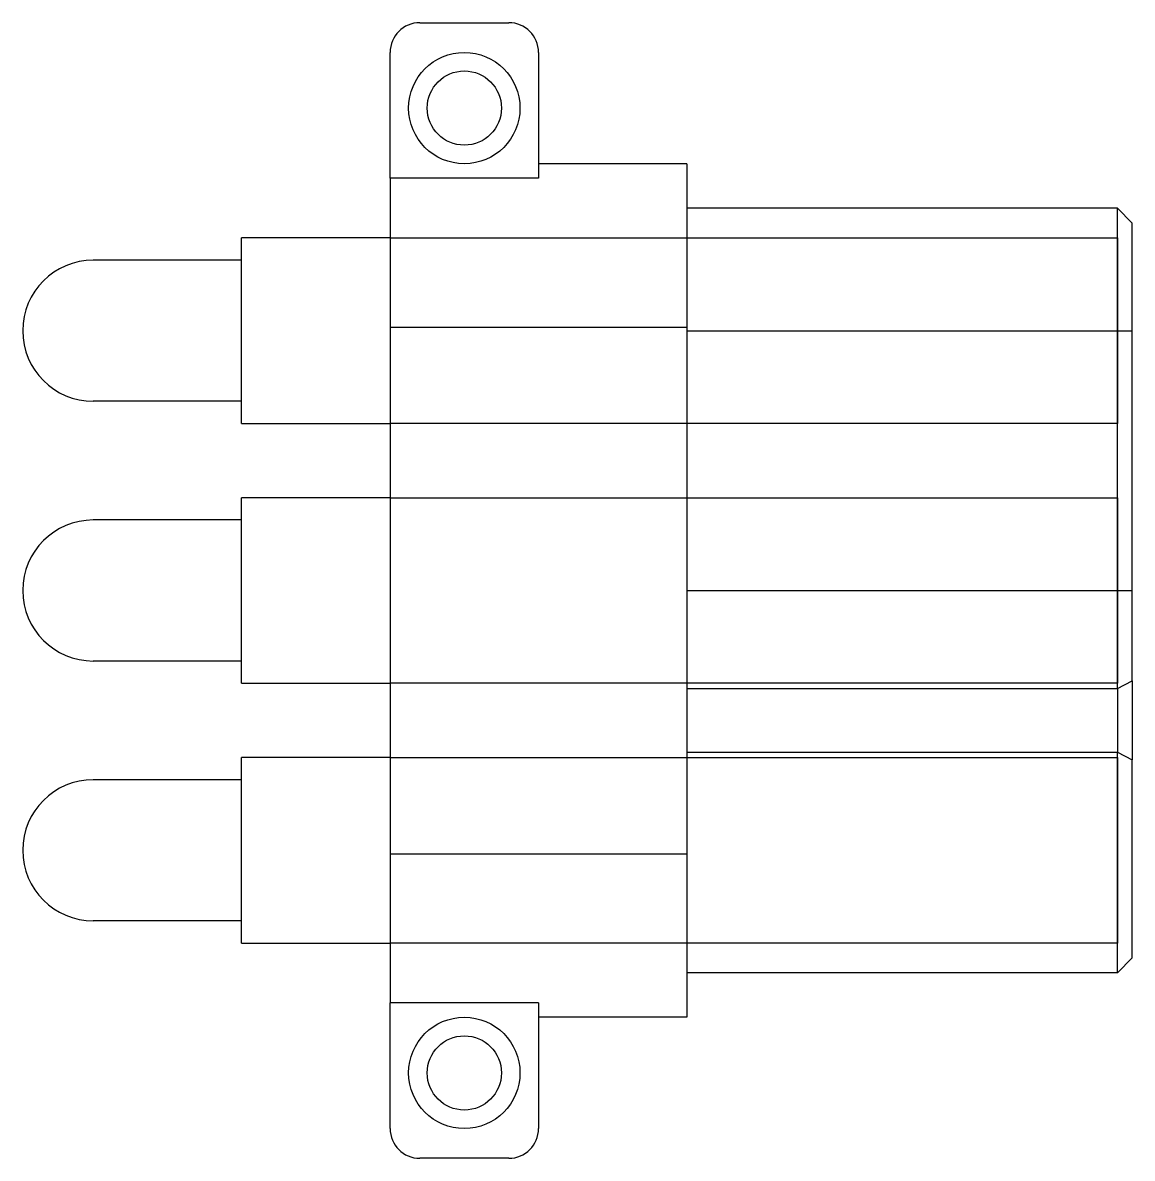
# Model space of a CAD drawing. Extents: x -7 to 8, y -7.7 to 7.7.
import ezdxf

# ---------------------------------------------------------------- set-up
doc = ezdxf.new("R2010")
doc.units = 0
doc.layers.get('0').update_dxf_attribs({"linetype": 'continuous'})

# ---------------------------------------------------------------- blocks, each defined once
blk = doc.blocks.new('BODY')
at = {"color": 0}
for p, q in [((-1.6, 7.65), (-0.4, 7.65)), ((-2, 5.557), (-2, 7.25)), ((0, 7.25), (0, 5.557)), ((2, 5.75), (0, 5.75)), ((0, 5.557), (-2, 5.557)), ((7.8, 5.15), (2, 5.15)), ((8, 4.95), (7.8, 5.15)), ((-2, 3.55), (-2, -3.55)), ((-2, 3.55), (2, 3.55)), ((2, 3.55), (2, -3.55)), ((2, 3.5), (7.8, 3.5)), ((7.8, 0), (7.8, 3.5)), ((7.8, 3.5), (8, 3.5)), ((8, 0), (8, 3.5)), ((2, 0), (7.8, 0)), ((7.8, 0), (8, 0)), ((8, -1.217), (8, -2.283)), ((2, -1.321), (7.8, -1.321)), ((7.8, -1.321), (7.8, -2.179)), ((2, -2.179), (7.8, -2.179)), ((-2, -3.55), (2, -3.55)), ((8, -4.95), (7.8, -5.15)), ((7.8, -5.15), (2, -5.15)), ((0, -5.557), (-2, -5.557)), ((-2, -7.25), (-2, -5.557)), ((0, -5.557), (0, -7.25)), ((2, -5.75), (0, -5.75)), ((-0.4, -7.65), (-1.6, -7.65))]:
    blk.add_line(p, q, dxfattribs=at)
for points in [[(2, 5.75), (2, 3.55)], [(-2, 5.557), (-2, 3.55)], [(7.8, 3.5), (7.8, 5.15)], [(8, 3.5), (8, 4.95)], [(7.8, -1.321), (7.8, 0)], [(8, -1.217), (8, 0)], [(7.8, -1.321), (8, -1.217)], [(7.8, -5.15), (7.8, -2.179)], [(7.8, -2.179), (8, -2.283)], [(8, -4.95), (8, -2.283)], [(-2, -3.55), (-2, -5.557)], [(2, -3.55), (2, -5.75)]]:
    blk.add_lwpolyline(points, dxfattribs=at)
for centre, radius in [((-1, 6.5), 0.75), ((-1, 6.5), 0.5), ((-1, -6.5), 0.75), ((-1, -6.5), 0.5)]:
    blk.add_circle(centre, radius, dxfattribs=at)
for centre, start, end in [((-1.6, 7.25), 90, -180), ((-0.4, 7.25), 0, 90), ((-1.6, -7.25), -180, -90), ((-0.4, -7.25), -90, 0)]:
    blk.add_arc(centre, 0.4, start, end, dxfattribs=at)
blk = doc.blocks.new('BODY003001')
at = {"color": 0}
for p, q in [((-2, 4.75), (-4, 4.75)), ((-2, 4.75), (7.8, 4.75)), ((-4, 2.25), (-2, 2.25)), ((7.8, 2.25), (-2, 2.25))]:
    blk.add_line(p, q, dxfattribs=at)
for points in [[(-4, 2.25), (-4, 4.75)], [(-2, 4.75), (-2, 2.25)], [(7.8, 4.75), (7.8, 2.25)], [(-4, 4.45), (-6, 4.45)], [(-4, 2.55), (-6, 2.55)]]:
    blk.add_lwpolyline(points, dxfattribs=at)
blk.add_arc((-6, 3.5), 0.95, 90, -90, dxfattribs=at)
blk = doc.blocks.new('BODY003002')
at = {"color": 0}
for p, q in [((-2, -2.25), (-4, -2.25)), ((-2, -2.25), (7.8, -2.25)), ((-4, -4.75), (-2, -4.75)), ((7.8, -4.75), (-2, -4.75))]:
    blk.add_line(p, q, dxfattribs=at)
for points in [[(-4, -4.75), (-4, -2.25)], [(-2, -2.25), (-2, -4.75)], [(7.8, -2.25), (7.8, -4.75)], [(-4, -2.55), (-6, -2.55)], [(-4, -4.45), (-6, -4.45)]]:
    blk.add_lwpolyline(points, dxfattribs=at)
blk.add_arc((-6, -3.5), 0.95, 90, -90, dxfattribs=at)
blk = doc.blocks.new('BODY001')
at = {"color": 0}
blk.add_circle((-1, 6.5), 0.75, dxfattribs=at)
blk = doc.blocks.new('BODY002')
at = {"color": 0}
blk.add_circle((-1, -6.5), 0.75, dxfattribs=at)
blk = doc.blocks.new('BODY003')
at = {"color": 0}
for p, q in [((-2, 1.25), (-4, 1.25)), ((-2, 1.25), (7.8, 1.25)), ((-4, -1.25), (-2, -1.25)), ((7.8, -1.25), (-2, -1.25))]:
    blk.add_line(p, q, dxfattribs=at)
for points in [[(-4, -1.25), (-4, 1.25)], [(-2, 1.25), (-2, -1.25)], [(7.8, 1.25), (7.8, -1.25)], [(-4, 0.95), (-6, 0.95)], [(-4, -0.95), (-6, -0.95)]]:
    blk.add_lwpolyline(points, dxfattribs=at)
blk.add_arc((-6, 0), 0.95, 90, -90, dxfattribs=at)

msp = doc.modelspace()

# ---------------------------------------------------------------- block references
at = {"color": 0}
for name in ['BODY', 'BODY001', 'BODY003001', 'BODY003', 'BODY003002', 'BODY002']:
    msp.add_blockref(name, (0, 0), dxfattribs=at)

doc.saveas('drawing.dxf')
